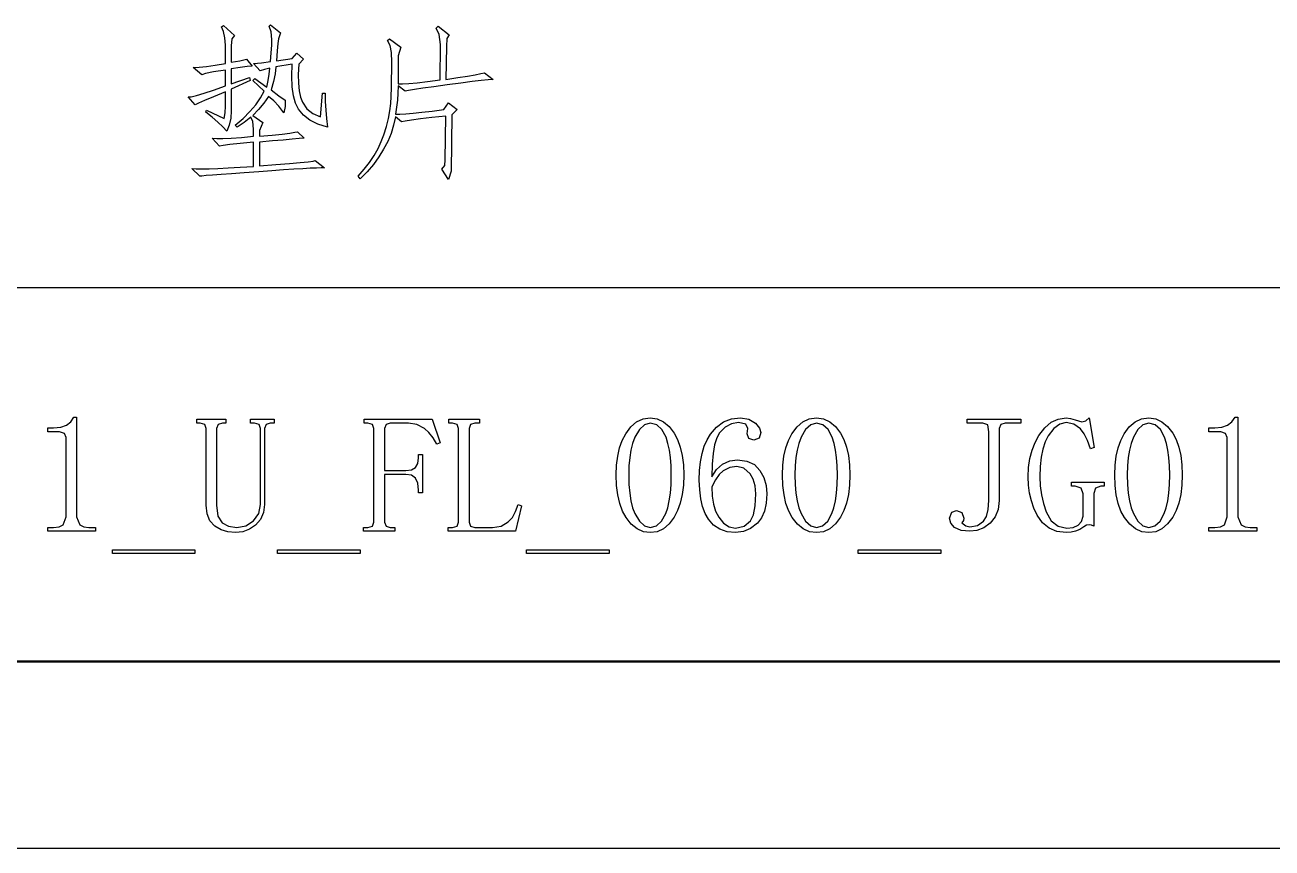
# Model space of a CAD drawing. Extents: x 0 to 420, y 0 to 297.
# Drawn here: x 328.81 to 362.2, y 0 to 22.04 of the extents above; entities that cross this region are included whole.
import ezdxf

# ---------------------------------------------------------------- set-up
doc = ezdxf.new("R2010")
doc.units = 0

msp = doc.modelspace()

# ---------------------------------------------------------------- linework, layer by layer
at = {"color": 7, "lineweight": 25}
for p, q in [((415, 15), (303, 15)), ((0, 0), (420, 0))]:
    msp.add_line(p, q, dxfattribs=at)
at = {"color": 7, "lineweight": 50}
for p, q in [((415, 5), (25, 5)), ((235, 5), (415, 5)), ((235, 5), (415, 5)), ((235, 5), (415, 5)), ((235, 5), (415, 5)), ((235, 5), (415, 5)), ((235, 5), (415, 5)), ((235, 5), (415, 5))]:
    msp.add_line(p, q, dxfattribs=at)
at = {"color": 7, "lineweight": 25}
for points in [[(335.179, 19.427), (335.092, 19.216), (335.092, 19.058), (335.43, 19.091), (335.701, 19.12), (335.904, 19.144), (336.04, 19.165), (336.109, 19.181), (336.285, 19.006), (336.153, 18.996), (335.967, 18.98), (335.729, 18.959), (335.437, 18.933), (335.092, 18.9), (335.092, 18.269), (335.533, 18.302), (335.897, 18.331), (336.184, 18.356), (336.394, 18.378), (336.527, 18.395), (336.583, 18.409), (336.829, 18.216), (336.74, 18.214), (336.614, 18.209), (336.45, 18.201), (336.25, 18.19), (336.012, 18.175), (335.736, 18.157), (335.424, 18.135), (335.074, 18.111), (334.681, 18.082), (334.344, 18.058), (334.062, 18.037), (333.837, 18.019), (333.667, 18.005), (333.553, 17.995), (333.495, 17.988), (333.285, 18.199), (333.396, 18.191), (333.548, 18.188), (333.742, 18.191), (333.978, 18.199), (334.255, 18.211), (334.574, 18.229), (334.934, 18.251), (334.934, 18.9), (334.574, 18.867), (334.302, 18.839), (334.118, 18.815), (334.022, 18.795), (333.829, 19.006), (333.946, 18.996), (334.115, 18.997), (334.336, 19.008), (334.609, 19.028), (334.934, 19.058), (334.934, 19.251), (334.916, 19.453), (334.864, 19.567), (334.684, 19.431), (334.495, 19.304), (334.443, 19.356), (334.653, 19.539), (334.836, 19.721), (334.99, 19.904), (335.116, 20.086), (335.215, 20.269), (334.916, 20.549), (334.969, 20.602), (335.285, 20.374), (335.326, 20.555), (335.355, 20.725), (335.372, 20.883), (335.228, 20.848), (335.109, 20.813), (334.934, 21.006), (335.144, 21.027), (335.39, 21.058), (335.409, 21.296), (335.421, 21.495), (335.425, 21.655), (335.408, 21.856), (335.355, 22.006), (335.39, 22.041), (335.653, 21.83), (335.6, 21.672), (335.587, 21.544), (335.569, 21.345), (335.548, 21.076), (335.969, 21.146), (336.092, 21.286), (336.267, 21.128), (336.144, 20.988), (336.131, 20.717), (336.135, 20.48), (336.154, 20.276), (336.189, 20.107), (336.241, 19.97), (336.361, 19.795), (336.522, 19.666), (336.723, 19.584), (336.776, 20.216), (336.846, 20.216), (336.85, 19.988), (336.864, 19.76), (336.886, 19.532), (336.916, 19.304), (336.657, 19.387), (336.44, 19.495), (336.267, 19.628), (336.136, 19.786), (336.059, 19.944), (336.004, 20.143), (335.97, 20.383), (335.959, 20.665), (335.969, 20.988), (335.53, 20.918), (335.509, 20.733), (335.468, 20.528), (335.408, 20.304), (335.614, 20.146), (335.776, 20.023), (335.776, 19.861), (335.741, 19.69), (335.61, 19.863), (335.476, 20.009), (335.337, 20.128), (335.205, 19.947), (335.064, 19.777), (334.916, 19.62)], [(334.846, 20.549), (334.337, 20.321), (334.337, 19.742), (334.324, 19.542), (334.283, 19.36), (334.215, 19.199), (334.107, 19.316), (333.978, 19.44), (333.826, 19.57), (333.653, 19.707), (333.671, 19.76), (334.144, 19.532), (334.171, 19.685), (334.179, 19.865), (334.179, 20.251), (333.859, 20.117), (333.618, 20.014), (333.456, 19.942), (333.372, 19.9), (333.179, 20.111), (333.264, 20.117), (333.407, 20.15), (333.607, 20.21), (333.864, 20.296), (334.179, 20.409), (334.179, 20.83), (333.86, 20.785), (333.649, 20.744), (333.548, 20.707), (333.32, 20.9), (333.479, 20.907), (333.675, 20.927), (333.909, 20.959), (334.179, 21.006), (334.179, 21.497), (334.168, 21.699), (334.133, 21.863), (334.074, 21.988), (334.127, 22.023), (334.425, 21.76), (334.35, 21.672), (334.337, 21.479), (334.337, 21.041), (334.57, 21.08), (334.741, 21.128), (334.899, 20.935), (334.758, 20.928), (334.571, 20.904), (334.337, 20.865), (334.337, 20.462), (334.829, 20.637)], [(338.574, 21.672), (338.872, 21.444), (338.802, 21.216), (338.802, 20.462), (338.92, 20.46), (339.091, 20.47), (339.316, 20.491), (339.593, 20.523), (339.925, 20.567), (339.942, 21.514), (339.903, 21.782), (339.819, 21.953), (339.872, 22.006), (340.17, 21.777), (340.109, 21.681), (340.1, 21.462), (340.083, 20.584), (340.399, 20.631), (340.661, 20.671), (340.868, 20.707), (341.02, 20.736), (341.118, 20.76), (341.346, 20.584), (341.218, 20.573), (341.031, 20.552), (340.786, 20.522), (340.481, 20.483), (340.118, 20.435), (339.758, 20.387), (339.466, 20.346), (339.242, 20.312), (339.085, 20.287), (338.995, 20.269), (338.802, 20.409), (338.797, 20.217), (338.784, 20.027), (338.762, 19.84), (338.732, 19.655), (338.851, 19.653), (339.009, 19.66), (339.205, 19.677), (339.441, 19.701), (339.716, 19.735), (340.03, 19.777), (340.153, 19.953), (340.381, 19.777), (340.24, 19.637), (340.223, 18.128), (340.153, 17.9), (339.977, 18.181), (340.052, 18.277), (340.065, 18.427), (340.083, 19.602), (339.709, 19.562), (339.403, 19.526), (339.165, 19.495), (338.993, 19.467), (338.89, 19.444), (338.732, 19.584), (338.682, 19.359), (338.613, 19.138), (338.524, 18.922), (338.416, 18.712), (338.288, 18.506), (338.14, 18.305), (337.972, 18.109), (337.784, 17.918), (337.732, 17.988), (337.892, 18.175), (338.035, 18.361), (338.159, 18.547), (338.266, 18.733), (338.354, 18.918), (338.425, 19.102), (338.491, 19.32), (338.544, 19.531), (338.583, 19.737), (338.607, 19.936), (338.618, 20.128), (338.622, 20.363), (338.626, 20.593), (338.631, 20.819), (338.635, 21.041), (338.626, 21.3), (338.588, 21.493), (338.521, 21.62)], [(330.195, 11.534), (330.195, 8.867), (330.283, 8.656), (330.388, 8.604), (330.528, 8.586), (330.704, 8.586), (330.704, 8.481), (329.423, 8.481), (329.423, 8.586), (329.581, 8.586), (329.732, 8.604), (329.835, 8.656), (329.914, 8.867), (329.914, 10.99), (329.87, 11.104), (329.739, 11.148), (329.423, 11.148), (329.423, 11.253), (329.581, 11.253), (329.772, 11.27), (329.923, 11.323), (330.039, 11.411), (330.125, 11.534)], [(334.486, 8.586), (334.729, 8.63), (334.933, 8.762), (335.072, 8.959), (335.118, 9.2), (335.118, 11.235), (335.082, 11.341), (334.96, 11.376), (334.854, 11.376), (334.854, 11.481), (335.486, 11.481), (335.486, 11.376), (335.381, 11.376), (335.267, 11.341), (335.223, 11.235), (335.223, 9.2), (335.197, 8.983), (335.118, 8.799), (334.986, 8.648), (334.821, 8.535), (334.643, 8.468), (334.451, 8.446), (334.249, 8.465), (334.065, 8.524), (333.898, 8.621), (333.767, 8.762), (333.688, 8.949), (333.661, 9.183), (333.661, 11.235), (333.626, 11.341), (333.504, 11.376), (333.416, 11.376), (333.416, 11.481), (334.188, 11.481), (334.188, 11.376), (334.1, 11.376), (333.986, 11.341), (333.942, 11.235), (333.942, 9.183), (333.979, 8.889), (334.091, 8.709), (334.264, 8.617)], [(338.716, 8.586), (338.716, 8.481), (337.874, 8.481), (337.874, 8.586), (337.997, 8.586), (338.12, 8.621), (338.155, 8.726), (338.155, 11.235), (338.12, 11.341), (337.997, 11.376), (337.892, 11.376), (337.892, 11.481), (339.716, 11.481), (339.927, 10.849), (339.839, 10.814), (339.74, 10.986), (339.628, 11.126), (339.506, 11.235), (339.304, 11.341), (339.085, 11.376), (338.593, 11.376), (338.479, 11.341), (338.435, 11.235), (338.435, 10.112), (339.014, 10.112), (339.166, 10.132), (339.269, 10.191), (339.328, 10.294), (339.348, 10.446), (339.348, 10.534), (339.453, 10.534), (339.453, 9.516), (339.348, 9.516), (339.348, 9.586), (339.328, 9.77), (339.269, 9.902), (339.166, 9.981), (339.014, 10.007), (338.435, 10.007), (338.435, 8.726), (338.479, 8.621), (338.593, 8.586)], [(340.701, 8.726), (340.745, 8.621), (340.859, 8.586), (341.332, 8.586), (341.56, 8.623), (341.753, 8.735), (341.861, 8.853), (341.948, 9.008), (342.017, 9.2), (342.104, 9.165), (341.946, 8.481), (340.139, 8.481), (340.139, 8.586), (340.262, 8.586), (340.385, 8.621), (340.42, 8.726), (340.42, 11.235), (340.385, 11.341), (340.262, 11.376), (340.157, 11.376), (340.157, 11.481), (340.981, 11.481), (340.981, 11.376), (340.859, 11.376), (340.745, 11.341), (340.701, 11.235)], [(345.555, 8.446), (345.369, 8.471), (345.199, 8.547), (345.045, 8.673), (344.906, 8.849), (344.811, 9.024), (344.737, 9.225), (344.685, 9.454), (344.653, 9.708), (344.642, 9.99), (344.653, 10.253), (344.683, 10.495), (344.734, 10.716), (344.805, 10.916), (344.897, 11.095), (345.033, 11.279), (345.189, 11.411), (345.362, 11.49), (345.555, 11.516), (345.74, 11.491), (345.908, 11.415), (346.06, 11.289), (346.195, 11.112), (346.287, 10.938), (346.358, 10.739), (346.409, 10.515), (346.439, 10.265), (346.449, 9.99), (346.439, 9.714), (346.409, 9.463), (346.358, 9.237), (346.287, 9.035), (346.195, 8.858), (346.06, 8.678), (345.908, 8.549), (345.74, 8.472)], [(345.555, 11.376), (345.4, 11.334), (345.262, 11.208), (345.142, 10.998), (345.082, 10.837), (345.036, 10.656), (345.003, 10.454), (344.982, 10.232), (344.976, 9.99), (344.982, 9.735), (345.003, 9.504), (345.036, 9.297), (345.082, 9.114), (345.142, 8.955), (345.262, 8.75), (345.4, 8.627), (345.555, 8.586), (345.718, 8.627), (345.855, 8.75), (345.967, 8.955), (346.021, 9.114), (346.062, 9.297), (346.092, 9.504), (346.11, 9.735), (346.116, 9.99), (346.111, 10.232), (346.094, 10.454), (346.066, 10.656), (346.026, 10.837), (345.976, 10.998), (345.867, 11.208), (345.726, 11.334)], [(347.885, 10.393), (348.139, 10.362), (348.341, 10.268), (348.49, 10.112), (348.592, 9.918), (348.654, 9.707), (348.674, 9.481), (348.658, 9.235), (348.61, 9.023), (348.531, 8.844), (348.42, 8.7), (348.241, 8.559), (348.045, 8.474), (347.832, 8.446), (347.609, 8.468), (347.415, 8.536), (347.25, 8.648), (347.113, 8.805), (347.024, 8.962), (346.955, 9.145), (346.906, 9.354), (346.877, 9.589), (346.867, 9.849), (346.875, 10.108), (346.9, 10.345), (346.942, 10.562), (347, 10.758), (347.074, 10.932), (347.165, 11.086), (347.328, 11.274), (347.516, 11.409), (347.731, 11.489), (347.972, 11.516), (348.194, 11.481), (348.367, 11.376), (348.479, 11.244), (348.516, 11.13), (348.472, 10.972), (348.323, 10.919), (348.192, 10.963), (348.148, 11.095), (348.157, 11.165), (348.165, 11.235), (348.113, 11.349), (347.92, 11.393), (347.731, 11.363), (347.561, 11.272), (347.411, 11.121), (347.335, 10.987), (347.276, 10.801), (347.234, 10.564), (347.209, 10.276), (347.2, 9.937), (347.325, 10.137), (347.49, 10.279), (347.681, 10.365)], [(350.004, 8.446), (349.819, 8.471), (349.649, 8.547), (349.494, 8.673), (349.355, 8.849), (349.26, 9.024), (349.186, 9.225), (349.134, 9.454), (349.102, 9.708), (349.092, 9.99), (349.102, 10.253), (349.132, 10.495), (349.183, 10.716), (349.254, 10.916), (349.346, 11.095), (349.483, 11.279), (349.638, 11.411), (349.811, 11.49), (350.004, 11.516), (350.189, 11.491), (350.357, 11.415), (350.509, 11.289), (350.644, 11.112), (350.736, 10.938), (350.807, 10.739), (350.858, 10.515), (350.888, 10.265), (350.899, 9.99), (350.888, 9.714), (350.858, 9.463), (350.807, 9.237), (350.736, 9.035), (350.644, 8.858), (350.509, 8.678), (350.357, 8.549), (350.189, 8.472)], [(350.004, 11.376), (349.849, 11.334), (349.711, 11.208), (349.592, 10.998), (349.532, 10.837), (349.485, 10.656), (349.452, 10.454), (349.432, 10.232), (349.425, 9.99), (349.432, 9.735), (349.452, 9.504), (349.485, 9.297), (349.532, 9.114), (349.592, 8.955), (349.711, 8.75), (349.849, 8.627), (350.004, 8.586), (350.167, 8.627), (350.304, 8.75), (350.416, 8.955), (350.47, 9.114), (350.512, 9.297), (350.541, 9.504), (350.559, 9.735), (350.565, 9.99), (350.56, 10.232), (350.543, 10.454), (350.515, 10.656), (350.475, 10.837), (350.425, 10.998), (350.316, 11.208), (350.175, 11.334)], [(354.614, 11.148), (354.588, 11.332), (354.457, 11.376), (354.035, 11.376), (354.035, 11.481), (355.474, 11.481), (355.474, 11.376), (355.053, 11.376), (354.939, 11.341), (354.895, 11.235), (354.895, 9.305), (354.868, 9.067), (354.786, 8.865), (354.65, 8.7), (354.48, 8.578), (354.299, 8.505), (354.106, 8.481), (353.873, 8.507), (353.702, 8.586), (353.597, 8.7), (353.562, 8.832), (353.623, 8.99), (353.755, 9.042), (353.895, 8.981), (353.948, 8.832), (353.939, 8.77), (353.895, 8.709), (354, 8.63), (354.106, 8.604), (354.312, 8.641), (354.474, 8.753), (354.552, 8.88), (354.599, 9.065), (354.614, 9.305)], [(356.687, 11.393), (356.516, 11.353), (356.355, 11.233), (356.204, 11.034), (356.125, 10.875), (356.064, 10.685), (356.02, 10.466), (355.994, 10.217), (355.985, 9.937), (355.995, 9.695), (356.027, 9.459), (356.079, 9.23), (356.152, 9.007), (356.287, 8.764), (356.471, 8.617), (356.704, 8.569), (356.877, 8.588), (357.011, 8.648), (357.101, 8.746), (357.143, 8.884), (357.143, 9.481), (357.09, 9.639), (356.932, 9.691), (356.827, 9.691), (356.827, 9.797), (357.704, 9.797), (357.704, 9.691), (357.617, 9.691), (357.476, 9.639), (357.424, 9.498), (357.424, 8.621), (357.362, 8.648), (357.301, 8.656), (357.231, 8.648), (357.16, 8.604), (357.053, 8.529), (356.941, 8.481), (356.82, 8.455), (356.687, 8.446), (356.441, 8.475), (356.231, 8.562), (356.055, 8.707), (355.915, 8.911), (355.826, 9.101), (355.758, 9.298), (355.708, 9.503), (355.679, 9.716), (355.669, 9.937), (355.681, 10.189), (355.715, 10.427), (355.773, 10.65), (355.854, 10.858), (355.959, 11.051), (356.113, 11.254), (356.285, 11.4), (356.477, 11.487), (356.687, 11.516), (356.801, 11.503), (356.932, 11.463), (357.108, 11.411), (357.213, 11.437), (357.301, 11.516), (357.441, 10.726), (357.336, 10.691), (357.26, 10.915), (357.172, 11.093), (357.073, 11.226), (356.897, 11.351)], [(358.899, 8.446), (358.714, 8.471), (358.544, 8.547), (358.389, 8.673), (358.25, 8.849), (358.155, 9.024), (358.082, 9.225), (358.029, 9.454), (357.998, 9.708), (357.987, 9.99), (357.997, 10.253), (358.028, 10.495), (358.079, 10.716), (358.15, 10.916), (358.241, 11.095), (358.378, 11.279), (358.533, 11.411), (358.707, 11.49), (358.899, 11.516), (359.084, 11.491), (359.252, 11.415), (359.404, 11.289), (359.54, 11.112), (359.631, 10.938), (359.702, 10.739), (359.753, 10.515), (359.784, 10.265), (359.794, 9.99), (359.784, 9.714), (359.753, 9.463), (359.702, 9.237), (359.631, 9.035), (359.54, 8.858), (359.404, 8.678), (359.252, 8.549), (359.084, 8.472)], [(358.899, 11.376), (358.744, 11.334), (358.607, 11.208), (358.487, 10.998), (358.427, 10.837), (358.38, 10.656), (358.347, 10.454), (358.327, 10.232), (358.32, 9.99), (358.327, 9.735), (358.347, 9.504), (358.38, 9.297), (358.427, 9.114), (358.487, 8.955), (358.607, 8.75), (358.744, 8.627), (358.899, 8.586), (359.062, 8.627), (359.2, 8.75), (359.312, 8.955), (359.365, 9.114), (359.407, 9.297), (359.437, 9.504), (359.455, 9.735), (359.461, 9.99), (359.455, 10.232), (359.438, 10.454), (359.41, 10.656), (359.371, 10.837), (359.32, 10.998), (359.211, 11.208), (359.071, 11.334)], [(361.282, 11.534), (361.282, 8.867), (361.37, 8.656), (361.475, 8.604), (361.615, 8.586), (361.791, 8.586), (361.791, 8.481), (360.51, 8.481), (360.51, 8.586), (360.668, 8.586), (360.819, 8.604), (360.922, 8.656), (361.001, 8.867), (361.001, 10.99), (360.957, 11.104), (360.826, 11.148), (360.51, 11.148), (360.51, 11.253), (360.668, 11.253), (360.859, 11.27), (361.01, 11.323), (361.126, 11.411), (361.212, 11.534)], [(347.2, 9.674), (347.212, 9.425), (347.246, 9.207), (347.304, 9.018), (347.385, 8.858), (347.516, 8.697), (347.665, 8.601), (347.832, 8.569), (348.064, 8.617), (348.235, 8.762), (348.313, 8.927), (348.36, 9.167), (348.376, 9.481), (348.359, 9.697), (348.31, 9.879), (348.227, 10.025), (348.062, 10.169), (347.867, 10.218), (347.681, 10.189), (347.507, 10.104), (347.399, 10.005), (347.297, 9.862)], [(331.153, 7.884), (331.153, 7.99), (333.363, 7.99), (333.363, 7.884)], [(335.576, 7.884), (335.576, 7.99), (337.786, 7.99), (337.786, 7.884)], [(342.239, 7.884), (342.239, 7.99), (344.449, 7.99), (344.449, 7.884)], [(351.123, 7.884), (351.123, 7.99), (353.334, 7.99), (353.334, 7.884)]]:
    msp.add_lwpolyline(points, close=True, dxfattribs=at)

doc.saveas('drawing.dxf')
